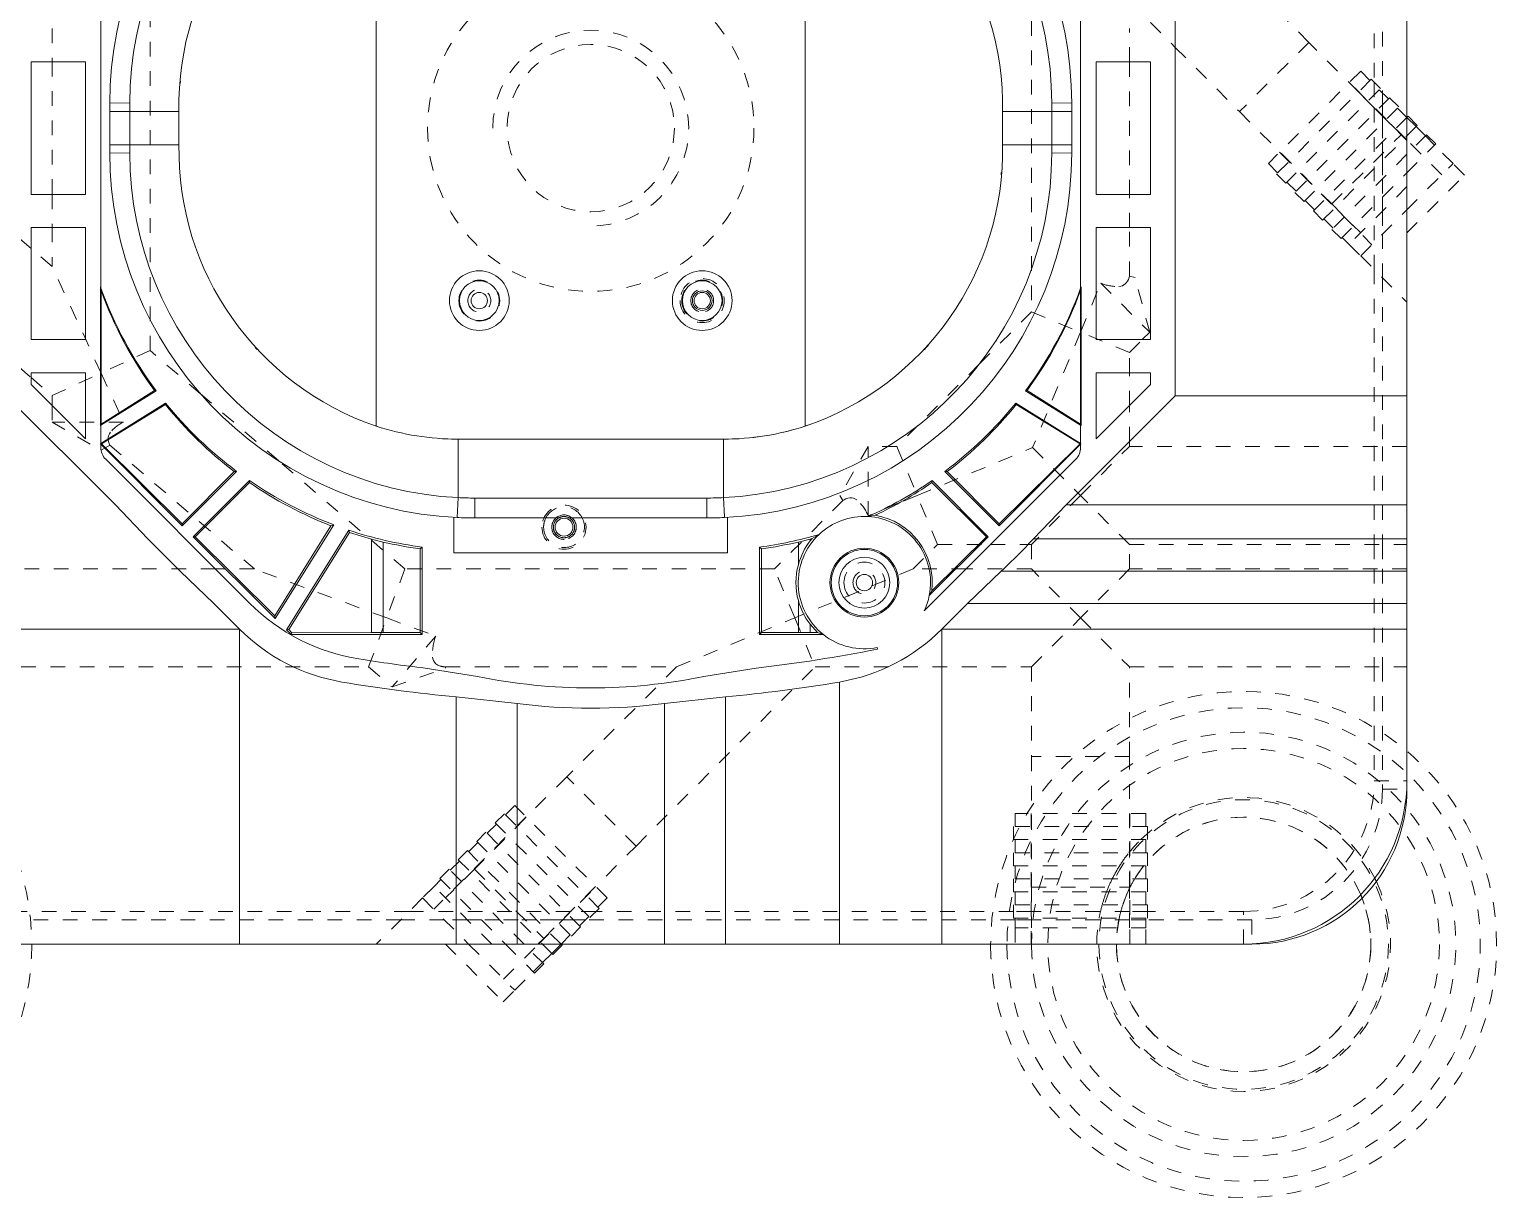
# Model space of a CAD drawing. Header units: millimetres. Extents: x 0 to 1189, y 0 to 841.
# Drawn here: x 546.6 to 636.5, y 170.2 to 242 of the extents above; entities that cross this region are included whole.
import ezdxf

# ---------------------------------------------------------------- set-up
doc = ezdxf.new("R2010")
doc.units = ezdxf.units.MM
doc.linetypes.add('_..__..__..__.._', pattern=[1.8, 0.9, -0.9])
doc.linetypes.add('________________', pattern=[0])

# ---------------------------------------------------------------- blocks, each defined once
blk = doc.blocks.new('D_FRAME_VIEW@1499')
at = {"color": 253, "linetype": '_..__..__..__.._', "lineweight": 9, "true_color": 0xbeb69e}
for p, q in [((629.5, 254.5), (629.5, 238.157)), ((629.5, 238.157), (629.5, 237.42)), ((629.5, 237.42), (629.5, 236.777)), ((629.5, 236.777), (629.5, 236.743)), ((629.5, 236.743), (629.5, 236.288)), ((631.566, 236.091), (631, 236.657)), ((629.5, 236.288), (629.5, 235.157)), ((632.697, 234.96), (632.131, 235.525)), ((629.5, 235.157), (629.5, 234.45)), ((633.828, 233.828), (632.697, 234.96)), ((629.5, 234.45), (629.5, 234.025)), ((629.5, 234.025), (629.5, 232.894)), ((634.536, 233.121), (633.828, 233.828)), ((629.5, 232.894), (629.5, 231.763)), ((631, 229.586), (634.536, 233.121)), ((629.5, 231.763), (629.5, 230.914)), ((629.5, 230.914), (629.5, 229.5)), ((629.5, 229.5), (629.5, 226.843)), ((629.5, 226.843), (629.5, 216.5)), ((629.5, 216.5), (629.5, 210.5)), ((629.5, 210.5), (629.5, 209)), ((629.5, 209), (629.5, 203)), ((629.5, 203), (629.5, 195.52)), ((631, 195.52), (631, 196.02)), ((629.5, 195.52), (630.987, 195.52)), ((569.363, 187.52), (540.5, 187.52)), ((572.02, 187.52), (569.363, 187.52)), ((573.434, 187.52), (572.02, 187.52)), ((574.283, 187.52), (573.434, 187.52)), ((575.414, 187.52), (574.283, 187.52)), ((576.545, 187.52), (575.414, 187.52)), ((577.677, 187.52), (576.545, 187.52)), ((578.808, 187.52), (577.677, 187.52)), ((579.263, 187.52), (578.808, 187.52)), ((579.297, 187.52), (579.263, 187.52)), ((579.94, 187.52), (579.297, 187.52)), ((580.677, 187.52), (579.94, 187.52)), ((607, 187.52), (580.677, 187.52)), ((607.976, 187.52), (607, 187.52)), ((608, 187.52), (607.976, 187.52)), ((614, 187.52), (608, 187.52)), ((614.024, 187.52), (614, 187.52)), ((615, 187.52), (614.024, 187.52)), ((621.5, 187.52), (615, 187.52)), ((621.5, 187.52), (621.5, 186.032)), ((572.106, 186.02), (575.641, 182.484)), ((578.611, 185.454), (579.177, 186.02)), ((621, 186.02), (621.5, 186.02)), ((577.48, 184.323), (578.045, 184.889)), ((575.641, 182.484), (576.348, 183.192))]:
    blk.add_line(p, q, dxfattribs=at)
at = {"color": 11, "linetype": '________________', "lineweight": 9, "true_color": 0xf08a8a}
for p, q in [((567.86, 217.744), (567.86, 254.256)), ((594.14, 217.744), (594.14, 254.256)), ((616.814, 219.611), (616.814, 252.389)), ((631, 219.611), (631, 252.389)), ((550.987, 245.804), (550.987, 226.196)), ((611.013, 226.196), (611.013, 245.804)), ((546.71, 240.064), (546.71, 231.936)), ((550.045, 240.064), (546.71, 240.064)), ((550.045, 231.936), (550.045, 240.064)), ((611.955, 240.064), (611.955, 231.936)), ((615.29, 240.064), (611.955, 240.064)), ((615.29, 231.936), (615.29, 240.064)), ((551.536, 237.524), (552.756, 237.544)), ((551.536, 237.524), (551.536, 237.016)), ((552.756, 237.544), (552.755, 237.016)), ((610.464, 237.524), (609.244, 237.544)), ((609.245, 237.016), (609.244, 237.544)), ((610.464, 237.016), (610.464, 237.524)), ((551.536, 237.016), (552.755, 237.016)), ((551.536, 237.016), (551.536, 234.984)), ((552.755, 237.016), (555.773, 237.016)), ((552.755, 237.016), (552.755, 234.984)), ((555.773, 234.984), (555.773, 237.016)), ((606.227, 234.984), (606.227, 237.016)), ((609.245, 237.016), (606.227, 237.016)), ((610.464, 237.016), (609.245, 237.016)), ((609.245, 234.984), (609.245, 237.016)), ((610.464, 234.984), (610.464, 237.016)), ((551.536, 234.984), (552.755, 234.984)), ((551.536, 234.984), (551.536, 234.476)), ((552.755, 234.984), (552.756, 234.456)), ((552.755, 234.984), (555.773, 234.984)), ((609.245, 234.984), (606.227, 234.984)), ((609.244, 234.456), (609.245, 234.984)), ((610.464, 234.984), (609.245, 234.984)), ((610.464, 234.476), (610.464, 234.984)), ((551.536, 234.476), (552.756, 234.456)), ((610.464, 234.476), (609.244, 234.456)), ((546.71, 231.936), (550.045, 231.936)), ((611.955, 231.936), (615.29, 231.936)), ((550.045, 229.904), (546.71, 229.904)), ((546.71, 229.904), (546.71, 223.046)), ((550.045, 223.046), (550.045, 229.904)), ((611.955, 229.904), (611.955, 223.046)), ((615.29, 229.904), (611.955, 229.904)), ((615.29, 223.046), (615.29, 229.904)), ((550.955, 226.284), (550.996, 226.052)), ((550.955, 226.284), (550.955, 217.787)), ((550.996, 226.052), (550.996, 217.861)), ((611.045, 226.284), (611.004, 226.052)), ((611.004, 226.052), (611.004, 217.861)), ((611.045, 217.787), (611.045, 226.284)), ((546.71, 223.046), (550.045, 223.046)), ((611.955, 223.046), (615.29, 223.046)), ((560.45, 222.563), (560.57, 222.432)), ((601.428, 222.43), (601.55, 222.563)), ((546.71, 221.014), (546.71, 220.295)), ((550.045, 221.014), (546.71, 221.014)), ((546.71, 220.295), (550.045, 216.959)), ((550.045, 216.959), (550.045, 221.014)), ((611.955, 221.014), (611.955, 216.959)), ((615.29, 221.014), (611.955, 221.014)), ((611.955, 216.959), (615.29, 220.295)), ((615.29, 220.295), (615.29, 221.014)), ((545.186, 219.611), (551.88, 212.917)), ((550.987, 217.807), (554.366, 219.919)), ((554.272, 219.936), (550.996, 217.861)), ((554.272, 219.936), (554.366, 219.919)), ((607.728, 219.936), (607.634, 219.919)), ((607.634, 219.919), (611.013, 217.807)), ((611.004, 217.861), (607.728, 219.936)), ((610.12, 212.917), (616.814, 219.611)), ((616.814, 219.611), (631, 219.611)), ((631, 212.917), (631, 219.611)), ((554.953, 219.163), (550.987, 216.684)), ((554.938, 219.071), (551.025, 216.659)), ((554.938, 219.071), (554.953, 219.163)), ((607.062, 219.071), (607.047, 219.163)), ((611.013, 216.684), (607.047, 219.163)), ((610.975, 216.659), (607.062, 219.071)), ((550.996, 217.861), (550.955, 217.787)), ((550.955, 217.787), (550.987, 217.807)), ((550.987, 217.807), (550.987, 216.684)), ((611.004, 217.861), (611.045, 217.787)), ((611.045, 217.787), (611.013, 217.807)), ((611.013, 216.684), (611.013, 217.807)), ((550.959, 216.667), (550.987, 216.684)), ((550.959, 216.667), (550.987, 216.639)), ((551.025, 216.659), (550.959, 216.667)), ((555.976, 211.757), (551.025, 216.659)), ((589.128, 216.95), (572.872, 216.95)), ((572.872, 213.368), (572.872, 216.95)), ((589.128, 213.368), (589.128, 216.95)), ((610.975, 216.659), (606.024, 211.757)), ((610.975, 216.659), (611.041, 216.667)), ((611.041, 216.667), (611.013, 216.684)), ((611.041, 216.667), (611.013, 216.639)), ((555.976, 211.65), (550.987, 216.639)), ((550.987, 216.639), (550.987, 216.439)), ((611.013, 216.639), (606.024, 211.65)), ((611.013, 216.439), (611.013, 216.639)), ((551.284, 215.72), (560.101, 206.903)), ((555.976, 211.65), (559.302, 214.975)), ((559.16, 214.965), (555.976, 211.757)), ((559.16, 214.965), (559.302, 214.975)), ((601.433, 206.438), (610.716, 215.72)), ((602.698, 214.975), (606.024, 211.65)), ((602.84, 214.965), (602.698, 214.975)), ((606.024, 211.757), (602.84, 214.965)), ((560.086, 214.413), (556.65, 210.976)), ((560.098, 214.286), (556.764, 210.976)), ((560.098, 214.286), (560.086, 214.413)), ((601.902, 214.286), (601.914, 214.413)), ((605.236, 210.976), (601.902, 214.286)), ((605.35, 210.976), (601.914, 214.413)), ((572.813, 212.15), (572.872, 213.368)), ((573.888, 212.124), (573.888, 213.343)), ((573.888, 213.343), (588.112, 213.343)), ((588.112, 212.124), (588.112, 213.343)), ((589.184, 212.2), (589.128, 213.368)), ((553.874, 210.847), (551.881, 212.917)), ((572.618, 212.16), (572.618, 209.99)), ((589.187, 212.15), (589.184, 212.2)), ((589.382, 212.16), (589.382, 209.99)), ((597.973, 212.21), (598.418, 212.289)), ((610.119, 212.917), (608.126, 210.847)), ((610.12, 212.917), (631, 212.917)), ((631, 212.917), (631, 210.847)), ((555.976, 211.757), (555.976, 211.65)), ((565.082, 211.646), (561.648, 206.126)), ((561.667, 205.959), (565.257, 211.705)), ((566.176, 211.377), (562.358, 205.268)), ((565.082, 211.646), (565.257, 211.705)), ((566.227, 211.233), (566.176, 211.377)), ((573.888, 212.124), (579.041, 212.124)), ((579.682, 212.124), (588.112, 212.124)), ((606.024, 211.757), (606.024, 211.65)), ((555.847, 208.874), (553.874, 210.847)), ((556.764, 210.976), (556.65, 210.976)), ((561.667, 205.959), (556.65, 210.976)), ((561.648, 206.126), (556.764, 210.976)), ((566.227, 211.233), (562.495, 205.284)), ((566.227, 211.233), (567.561, 210.832)), ((567.561, 210.832), (567.561, 205.104)), ((567.561, 210.832), (568.281, 210.65)), ((568.281, 210.65), (568.281, 205.105)), ((593.719, 210.65), (594.439, 210.832)), ((593.719, 209.261), (593.719, 210.65)), ((594.439, 210.832), (594.562, 210.866)), ((594.562, 210.866), (594.439, 210.714)), ((594.439, 210.714), (594.439, 210.832)), ((594.987, 211.114), (594.562, 210.866)), ((605.35, 210.976), (601.739, 207.365)), ((605.236, 210.976), (601.897, 207.661)), ((605.236, 210.976), (605.35, 210.976)), ((608.126, 210.847), (631, 210.847)), ((631, 210.847), (631, 208.874)), ((570.669, 210.338), (570.544, 210.229)), ((570.544, 210.229), (570.544, 205.105)), ((570.669, 210.338), (570.669, 204.98)), ((572.618, 209.99), (589.382, 209.99)), ((591.331, 210.338), (591.456, 210.229)), ((591.331, 204.98), (591.331, 210.338)), ((591.456, 205.105), (591.456, 210.229)), ((557.917, 206.881), (555.847, 208.874)), ((606.153, 208.874), (604.083, 206.881)), ((606.153, 208.874), (631, 208.874)), ((631, 208.874), (631, 206.88)), ((601.739, 207.365), (601.897, 207.661)), ((559.487, 205.311), (557.917, 206.88)), ((593.719, 205.105), (593.719, 207.062)), ((604.083, 206.88), (602.513, 205.311)), ((604.083, 206.88), (604.119, 206.88)), ((604.119, 206.88), (631, 206.88)), ((631, 206.88), (631, 205.311)), ((561.648, 206.126), (561.667, 205.959)), ((559.487, 205.311), (531, 205.311)), ((559.487, 205.311), (559.487, 186.02)), ((562.495, 205.284), (562.358, 205.268)), ((562.646, 204.98), (562.358, 205.268)), ((562.691, 205.089), (562.495, 205.284)), ((562.646, 204.98), (562.691, 205.089)), ((570.669, 204.98), (562.646, 204.98)), ((567.561, 205.104), (562.691, 205.089)), ((568.281, 205.105), (567.561, 205.104)), ((570.544, 205.105), (568.281, 205.105)), ((570.669, 204.98), (570.544, 205.105)), ((591.331, 204.98), (591.456, 205.105)), ((595.252, 204.98), (591.331, 204.98)), ((591.456, 205.105), (593.719, 205.105)), ((593.719, 205.105), (594.439, 205.104)), ((594.439, 205.104), (594.439, 205.609)), ((594.439, 205.609), (594.901, 205.103)), ((594.901, 205.103), (594.439, 205.104)), ((595.252, 204.98), (594.901, 205.103)), ((602.513, 205.311), (631, 205.311)), ((602.513, 205.311), (602.513, 186.02)), ((631, 205.311), (631, 196.02)), ((598.576, 204.092), (598.557, 204.186)), ((570.864, 202.929), (574.069, 202.418)), ((587.931, 202.418), (591.136, 202.929)), ((596.244, 202.075), (596.244, 186.02)), ((572.755, 201.168), (572.755, 201.142)), ((576.489, 200.76), (572.755, 201.167)), ((572.755, 201.142), (572.755, 186.02)), ((576.489, 200.76), (576.489, 186.02)), ((589.245, 201.167), (585.511, 200.76)), ((585.511, 200.76), (585.511, 186.02)), ((589.245, 201.168), (589.245, 201.142)), ((589.245, 201.142), (589.245, 186.02)), ((541, 186.02), (559.487, 186.02)), ((572.755, 186.02), (559.487, 186.02)), ((576.489, 186.02), (572.755, 186.02)), ((585.511, 186.02), (576.489, 186.02)), ((589.245, 186.02), (585.511, 186.02)), ((596.244, 186.02), (589.245, 186.02)), ((602.513, 186.02), (596.244, 186.02)), ((621, 186.02), (602.513, 186.02))]:
    blk.add_line(p, q, dxfattribs=at)
at = {"color": 11, "linetype": '_..__..__..__.._', "lineweight": 9, "true_color": 0xf08a8a}
for p, q in [((629, 254.4), (629, 238.798)), ((554, 222.38), (554, 249.5)), ((608, 249.757), (608, 224.743)), ((624.99, 241.253), (616.814, 249.429)), ((548, 242.096), (548, 240.064)), ((614, 240.064), (614, 242.096)), ((615.29, 242.467), (616.814, 240.943)), ((616.814, 240.943), (620.747, 237.01)), ((548, 240.064), (548, 231.936)), ((614, 231.936), (614, 240.064)), ((555.861, 238.867), (555.848, 238.726)), ((629, 238.798), (629, 237.277)), ((620.747, 237.01), (626.404, 231.354)), ((629, 237.277), (629, 237.243)), ((629, 237.243), (629, 227.343)), ((631, 235.243), (630.646, 235.596)), ((546.71, 228.628), (541.684, 232.937)), ((606.139, 233.133), (606.152, 233.274)), ((548, 231.936), (548, 229.904)), ((614, 229.904), (614, 231.936)), ((631, 232.414), (627.464, 228.879)), ((626.404, 231.354), (628.172, 229.586)), ((548, 229.904), (548, 227.523)), ((614, 226.939), (614, 229.904)), ((537.779, 228.381), (546.71, 220.726)), ((548, 227.523), (546.71, 228.628)), ((627.464, 228.879), (628.172, 228.172)), ((551, 221), (548, 227.523)), ((628.172, 228.172), (631, 225.343)), ((614.346, 226.846), (614, 226.939)), ((614, 226.939), (614, 226.939)), ((615.243, 223.5), (614.346, 226.846)), ((629, 227.343), (629, 216.5)), ((550.987, 226.196), (550.987, 226.102)), ((550.987, 226.102), (550.987, 217.807)), ((611, 223.5), (612.243, 226.5)), ((611.013, 226.102), (611.013, 226.196)), ((611.013, 217.807), (611.013, 226.102)), ((612.243, 226.5), (615.243, 223.5)), ((608, 224.743), (604.79, 221.532)), ((608, 224.743), (611, 223.5)), ((611, 223.5), (608.071, 216.429)), ((614, 222.257), (611, 223.5)), ((614, 222.257), (614.789, 223.046)), ((614.789, 223.046), (615.243, 223.5)), ((554, 222.38), (551, 221)), ((557.088, 219.733), (554, 222.38)), ((601.55, 222.563), (601.686, 222.715)), ((614, 221.014), (614, 222.257)), ((604.79, 221.532), (601.045, 217.788)), ((546.71, 220.726), (548, 219.62)), ((548, 219.62), (551, 221)), ((551, 221), (552.38, 218)), ((614, 219.005), (614, 221.014)), ((548, 219.62), (548, 219.005)), ((561.864, 215.639), (557.088, 219.733)), ((548, 219.005), (548, 218)), ((614, 216.797), (614, 219.005)), ((552.38, 218), (548, 218)), ((548, 218), (551, 216.268)), ((567.572, 217.84), (567.939, 217.719)), ((594.063, 217.72), (594.428, 217.84)), ((601.045, 217.788), (599.757, 216.5)), ((550.987, 216.684), (550.987, 216.639)), ((572.471, 216.955), (572.872, 216.95)), ((611.013, 216.639), (611.013, 216.684)), ((614, 216.5), (614, 216.797)), ((551, 216.268), (551.544, 216.582)), ((551.544, 216.582), (551.544, 216.582)), ((551.544, 216.582), (560.39, 209)), ((598, 216.5), (596.268, 213.5)), ((598, 212.257), (598, 216.5)), ((599.757, 216.5), (598, 216.5)), ((599.757, 216.5), (601, 213.5)), ((601, 213.5), (608.071, 216.429)), ((608.071, 216.429), (611, 213.5)), ((611, 213.5), (614, 216.5)), ((631, 216.5), (614, 216.5)), ((629, 216.5), (629, 210.5)), ((569.61, 209), (561.864, 215.639)), ((596.447, 213.19), (592.257, 209)), ((596.268, 213.5), (596.447, 213.19)), ((596.447, 213.19), (596.447, 213.19)), ((601, 213.5), (599.839, 213.019)), ((602.243, 210.5), (601, 213.5)), ((611, 213.5), (608, 210.5)), ((614, 210.5), (611, 213.5)), ((599.839, 213.019), (598, 212.257)), ((600.743, 209), (602.243, 210.5)), ((602.243, 210.5), (605.495, 210.5)), ((605.495, 210.5), (608, 210.5)), ((608, 210.5), (608, 209)), ((614, 210.5), (631, 210.5)), ((614, 209), (614, 210.5)), ((629, 210.5), (629, 209)), ((558.005, 209), (542.5, 209)), ((560.39, 209), (558.005, 209)), ((568.5, 206), (560.39, 209)), ((569.61, 209), (568.5, 206)), ((592.257, 209), (569.61, 209)), ((593.5, 206), (592.257, 209)), ((600.743, 209), (593.5, 206)), ((603.995, 209), (600.743, 209)), ((608, 209), (603.995, 209)), ((611, 206), (608, 209)), ((614, 209), (611, 206)), ((631, 209), (614, 209)), ((629, 209), (629, 203)), ((567.39, 203), (568.5, 206)), ((568.5, 206), (571.5, 204.89)), ((586.257, 203), (593.5, 206)), ((593.5, 206), (594.743, 203)), ((608, 203), (611, 206)), ((611, 206), (614, 203)), ((571.5, 204.89), (568.825, 201.77)), ((542.5, 203), (567.39, 203)), ((567.39, 203), (568.825, 201.77)), ((568.825, 201.77), (572.093, 202.92)), ((572.093, 202.92), (572.108, 203)), ((572.108, 203), (586.257, 203)), ((586.257, 203), (579.53, 196.273)), ((583.773, 192.03), (594.743, 203)), ((594.743, 203), (608, 203)), ((608, 203), (608, 197.52)), ((614, 203), (631, 203)), ((614, 197.52), (614, 203)), ((629, 203), (629, 196.02)), ((608, 197.52), (608, 189.52)), ((614, 189.52), (614, 197.52)), ((579.53, 196.273), (573.874, 190.616)), ((629, 196.02), (631, 196.02)), ((578.116, 186.374), (583.773, 192.03)), ((573.874, 190.616), (572.106, 188.848)), ((570.692, 188.848), (567.863, 186.02)), ((571.399, 189.555), (570.692, 188.848)), ((574.934, 186.02), (571.399, 189.555)), ((608, 189.52), (608, 187.02)), ((614, 187.02), (614, 189.52)), ((569.863, 188.02), (541, 188.02)), ((579.763, 188.02), (569.863, 188.02)), ((579.797, 188.02), (579.763, 188.02)), ((581.318, 188.02), (579.797, 188.02)), ((606.9, 188.02), (581.318, 188.02)), ((607.976, 188.02), (606.9, 188.02)), ((608, 188.02), (607.976, 188.02)), ((614, 188.02), (608, 188.02)), ((614.024, 188.02), (614, 188.02)), ((615.1, 188.02), (614.024, 188.02)), ((621, 188.02), (615.1, 188.02)), ((621, 186.02), (621, 188.02)), ((615, 187.02), (607, 187.02)), ((577.763, 186.02), (578.116, 186.374))]:
    blk.add_line(p, q, dxfattribs=at)
at = {"color": 253, "linetype": '_..__..__..__.._', "lineweight": 9, "true_color": 0xacacac}
for p, q in [((624.99, 241.253), (620.747, 237.01)), ((628.03, 238.212), (624.99, 241.253)), ((628.172, 239.485), (622.515, 233.828)), ((628.737, 238.92), (628.172, 239.485)), ((628.808, 238.99), (623.01, 233.192)), ((623.575, 232.626), (629.374, 238.425)), ((631, 235.277), (627.482, 238.795)), ((629.374, 238.425), (628.808, 238.99)), ((629.869, 237.788), (629.303, 238.354)), ((629.939, 237.859), (624.141, 232.061)), ((628.596, 237.647), (628.03, 238.212)), ((629.162, 237.081), (628.596, 237.647)), ((630.505, 237.293), (629.939, 237.859)), ((620.747, 237.01), (626.404, 231.354)), ((624.707, 231.495), (630.505, 237.293)), ((631, 236.657), (625.272, 230.929)), ((629.727, 236.515), (629.162, 237.081)), ((630.293, 235.95), (629.727, 236.515)), ((631, 236.657), (630.434, 237.223)), ((631.071, 236.728), (631, 236.657)), ((631.636, 236.162), (631.071, 236.728)), ((625.838, 230.364), (631, 235.525)), ((626.404, 231.354), (630.646, 235.596)), ((630.646, 235.596), (630.293, 235.95)), ((631, 235.525), (631.636, 236.162)), ((632.202, 235.596), (631, 234.394)), ((632.131, 235.525), (631.566, 236.091)), ((632.768, 235.031), (632.202, 235.596)), ((633.139, 233.139), (631, 235.277)), ((631, 233.263), (632.768, 235.031)), ((633.828, 233.828), (632.697, 234.96)), ((622.515, 233.828), (623.08, 233.263)), ((623.205, 234.518), (628.861, 228.861)), ((631, 234.394), (626.404, 229.798)), ((631, 231), (633.828, 233.828)), ((623.01, 233.192), (623.575, 232.626)), ((626.969, 229.232), (631, 233.263)), ((623.646, 232.697), (624.212, 232.131)), ((624.141, 232.061), (624.707, 231.495)), ((624.777, 231.566), (625.343, 231)), ((625.272, 230.929), (625.838, 230.364)), ((625.909, 230.434), (626.475, 229.869)), ((628.172, 228.172), (631, 231)), ((626.404, 229.798), (626.969, 229.232)), ((627.04, 229.303), (627.464, 228.879)), ((627.464, 228.879), (628.172, 228.172)), ((614, 197.52), (608, 197.52)), ((608, 197.52), (608, 189.52)), ((614, 189.52), (614, 197.52)), ((579.53, 196.273), (573.874, 190.616)), ((583.773, 192.03), (579.53, 196.273)), ((576.348, 194.505), (575.783, 193.94)), ((582.005, 188.848), (576.348, 194.505)), ((577.038, 193.815), (571.381, 188.159)), ((575.217, 193.374), (574.651, 192.808)), ((575.712, 194.01), (575.146, 193.445)), ((575.146, 193.445), (580.945, 187.646)), ((581.51, 188.212), (575.712, 194.01)), ((615, 194.02), (607, 194.02)), ((607, 194.02), (607, 193.22)), ((607.976, 194.02), (607.976, 186.02)), ((614.024, 186.02), (614.024, 194.02)), ((615, 193.22), (615, 194.02)), ((574.581, 192.879), (574.015, 192.313)), ((580.379, 187.081), (574.581, 192.879)), ((615.1, 193.22), (606.9, 193.22)), ((606.9, 193.22), (606.9, 192.42)), ((606.9, 192.42), (615.1, 192.42)), ((607, 192.42), (607, 191.62)), ((615, 191.62), (615, 192.42)), ((615.1, 192.42), (615.1, 193.22)), ((573.449, 191.748), (572.884, 191.182)), ((579.177, 186.02), (573.449, 191.748)), ((574.086, 192.243), (573.52, 191.677)), ((574.015, 192.313), (579.813, 186.515)), ((578.116, 186.374), (583.773, 192.03)), ((615.1, 191.62), (606.9, 191.62)), ((606.9, 191.62), (606.9, 190.82)), ((615.1, 190.82), (615.1, 191.62)), ((572.318, 190.616), (571.752, 190.05)), ((576.914, 186.02), (572.318, 190.616)), ((572.954, 191.111), (572.389, 190.545)), ((572.884, 191.182), (578.045, 186.02)), ((573.874, 190.616), (578.116, 186.374)), ((606.9, 190.82), (615.1, 190.82)), ((607, 190.82), (607, 190.02)), ((615, 190.02), (615, 190.82)), ((571.823, 189.98), (571.399, 189.555)), ((571.752, 190.05), (575.783, 186.02)), ((615.1, 190.02), (606.9, 190.02)), ((606.9, 190.02), (606.9, 189.22)), ((615.1, 189.22), (615.1, 190.02)), ((571.399, 189.555), (570.692, 188.848)), ((570.692, 188.848), (573.52, 186.02)), ((577.797, 186.02), (581.315, 189.538)), ((581.44, 188.283), (582.005, 188.848)), ((606.9, 189.22), (615.1, 189.22)), ((607, 189.22), (607, 188.42)), ((608, 189.52), (614, 189.52)), ((615, 188.42), (615, 189.22)), ((580.945, 187.646), (581.51, 188.212)), ((615.1, 188.42), (606.9, 188.42)), ((606.9, 188.42), (606.9, 187.62)), ((615.1, 187.62), (615.1, 188.42)), ((579.813, 186.515), (580.379, 187.081)), ((580.308, 187.151), (580.874, 187.717)), ((606.9, 187.62), (615.1, 187.62)), ((607, 187.62), (607, 187.02)), ((607, 187.02), (607, 186.02)), ((615, 187.02), (615, 187.62)), ((615, 186.02), (615, 187.02)), ((579.177, 186.02), (579.743, 186.586)), ((573.52, 186.02), (576.348, 183.192)), ((575.659, 183.881), (577.797, 186.02)), ((575.783, 186.02), (577.55, 184.252)), ((578.116, 184.818), (576.914, 186.02)), ((578.045, 186.02), (578.682, 185.384)), ((578.045, 184.889), (578.611, 185.454)), ((578.682, 185.384), (579.248, 185.949)), ((579.248, 185.949), (579.177, 186.02)), ((576.348, 183.192), (577.48, 184.323)), ((577.55, 184.252), (578.116, 184.818))]:
    blk.add_line(p, q, dxfattribs=at)
at = {"color": 253, "linetype": '________________', "lineweight": 9, "true_color": 0xbeb69e}
for p, q in [((630.987, 195.52), (631, 195.52)), ((621.5, 186.032), (621.5, 186.02))]:
    blk.add_line(p, q, dxfattribs=at)
at = {"color": 11, "linetype": '_..__..__..__.._', "lineweight": 9, "true_color": 0xf08a8a}
for points in [[(612.243, 226.5, 0.09975), (613.356, 226.298), (613.467, 226.317), (613.569, 226.348), (613.661, 226.392), (613.748, 226.454), (613.826, 226.535), (613.889, 226.629), (613.938, 226.731), (613.982, 226.864), (614, 226.939), (614, 226.939)], [(552.38, 218, 0.104304), (551.572, 217.37), (551.516, 217.28), (551.461, 217.149), (551.439, 217.041), (551.436, 216.934), (551.458, 216.797), (551.498, 216.679), (551.543, 216.585), (551.544, 216.582), (551.544, 216.582)], [(598, 212.257, 0.107879), (597.307, 213.224), (597.218, 213.279), (597.092, 213.331), (596.988, 213.352), (596.877, 213.354), (596.751, 213.332), (596.63, 213.29), (596.523, 213.236), (596.447, 213.19), (596.447, 213.19)], [(571.5, 204.89, 0.095275), (571.306, 203.605), (571.33, 203.491), (571.368, 203.387), (571.42, 203.295), (571.51, 203.194), (571.625, 203.114), (571.764, 203.056), (571.764, 203.056, 0.061819), (572.108, 203)]]:
    blk.add_lwpolyline(points, format="xyb", dxfattribs=at)
at = {"color": 11, "linetype": '________________', "lineweight": 9, "true_color": 0xf08a8a, "extrusion": (0, 0, -1)}
blk.add_lwpolyline([(-579.041, 212.124), (-579.065, 212.137), (-579.091, 212.149), (-579.116, 212.161), (-579.142, 212.171), (-579.169, 212.179), (-579.196, 212.187), (-579.223, 212.194), (-579.25, 212.199), (-579.278, 212.203), (-579.306, 212.206), (-579.334, 212.208), (-579.362, 212.209), (-579.39, 212.208), (-579.417, 212.206), (-579.445, 212.203), (-579.473, 212.199), (-579.5, 212.194), (-579.528, 212.187), (-579.554, 212.179), (-579.581, 212.171), (-579.607, 212.161), (-579.633, 212.149), (-579.658, 212.137), (-579.682, 212.124)], dxfattribs=at)
at = {"color": 11, "linetype": '________________', "lineweight": 9, "true_color": 0xf08a8a}
blk.add_lwpolyline([(579.041, 212.124), (579.013, 212.107), (578.985, 212.089), (578.959, 212.069), (578.934, 212.048), (578.91, 212.026), (578.887, 212.003), (578.865, 211.978), (578.844, 211.952), (578.825, 211.926), (578.807, 211.898), (578.791, 211.87), (578.776, 211.841), (578.762, 211.811), (578.75, 211.78), (578.74, 211.749), (578.731, 211.717), (578.724, 211.685), (578.718, 211.653), (578.715, 211.621), (578.712, 211.588), (578.712, 211.555), (578.713, 211.522), (578.715, 211.49), (578.72, 211.457), (578.726, 211.425), (578.733, 211.393), (578.742, 211.361), (578.753, 211.33), (578.765, 211.3), (578.779, 211.27), (578.794, 211.241), (578.811, 211.213), (578.829, 211.186), (578.849, 211.159), (578.87, 211.134), (578.892, 211.109), (578.915, 211.086), (578.939, 211.064), (578.965, 211.044), (578.991, 211.024), (579.019, 211.006), (579.047, 210.99), (579.076, 210.975), (579.106, 210.961), (579.137, 210.949), (579.168, 210.938), (579.199, 210.929), (579.231, 210.922), (579.264, 210.916), (579.296, 210.912), (579.329, 210.91), (579.362, 210.909), (579.394, 210.91), (579.427, 210.912), (579.46, 210.916), (579.492, 210.922), (579.524, 210.929), (579.555, 210.938), (579.587, 210.949), (579.617, 210.961), (579.647, 210.975), (579.676, 210.99), (579.704, 211.006), (579.732, 211.024), (579.758, 211.044), (579.784, 211.064), (579.808, 211.086), (579.831, 211.109), (579.853, 211.134), (579.874, 211.159), (579.894, 211.186), (579.912, 211.213), (579.929, 211.241), (579.944, 211.27), (579.958, 211.3), (579.97, 211.33), (579.981, 211.361), (579.99, 211.393), (579.998, 211.425), (580.004, 211.457), (580.008, 211.49), (580.011, 211.522), (580.012, 211.555), (580.011, 211.588), (580.009, 211.621), (580.005, 211.653), (579.999, 211.685), (579.992, 211.717), (579.983, 211.749), (579.973, 211.78), (579.961, 211.811), (579.947, 211.841), (579.932, 211.87), (579.916, 211.898), (579.898, 211.926), (579.879, 211.952), (579.858, 211.978), (579.836, 212.003), (579.813, 212.026), (579.789, 212.048), (579.764, 212.069), (579.738, 212.089), (579.711, 212.107), (579.682, 212.124)], dxfattribs=at)
at = {"color": 253, "linetype": '_..__..__..__.._', "lineweight": 9, "true_color": 0xbeb69e}
for centre, radius in [((581, 236), 10), ((581, 236), 5.125), ((587.828, 225.434), 0.7), ((579.362, 211.559), 0.75), ((621, 186), 12), ((621, 186), 12), ((621, 186), 7.794)]:
    blk.add_circle(centre, radius, dxfattribs=at)
at = {"color": 11, "linetype": '________________', "lineweight": 9, "true_color": 0xf08a8a}
for centre, radius in [((574.172, 225.434), 1.829), ((574.172, 225.434), 1.213), ((587.828, 225.434), 1.829), ((587.828, 225.434), 1.213), ((587.828, 225.434), 0.6), ((597.764, 208.162), 2.108), ((597.764, 208.162), 1.559)]:
    blk.add_circle(centre, radius, dxfattribs=at)
at = {"color": 253, "linetype": '_..__..__..__.._', "lineweight": 9, "true_color": 0xacacac, "extrusion": (0, 0, -1)}
for centre, radius in [((-574.172, 225.434), 1.25), ((-587.828, 225.434), 1.25), ((-574.172, 225.434), 0.7), ((-587.828, 225.434), 0.7), ((-597.764, 208.162), 1.25), ((-597.764, 208.162), 0.7)]:
    blk.add_circle(centre, radius, dxfattribs=at)
at = {"color": 253, "linetype": '_..__..__..__.._', "lineweight": 9, "true_color": 0xbeb69e, "extrusion": (0, 0, -1)}
for centre, radius in [((-587.828, 225.434), 1.35), ((-579.362, 211.559), 1.35), ((-531, 186), 15.75), ((-621, 186), 15.5), ((-621, 186), 15.5), ((-621, 186), 14.5), ((-621, 186), 14.5), ((-621, 186), 13), ((-621, 186), 13), ((-621, 186), 8.866)]:
    blk.add_circle(centre, radius, dxfattribs=at)
at = {"color": 7, "linetype": '________________', "lineweight": 9, "extrusion": (0, 0, -1)}
for centre, radius in [((-574.172, 225.434), 0.5), ((-587.828, 225.434), 0.5), ((-579.362, 211.559), 0.55), ((-597.764, 208.162), 0.5)]:
    blk.add_circle(centre, radius, dxfattribs=at)
at = {"color": 11, "linetype": '________________', "lineweight": 9, "true_color": 0xf08a8a, "extrusion": (0, 0, -1)}
blk.add_circle((-597.764, 208.162), 2.032, dxfattribs=at)
at = {"color": 11, "linetype": '________________', "lineweight": 9, "true_color": 0xf08a8a}
for centre, radius, start, end in [((573.888, 237.524), 22.352, 92.75586, 180), ((588.112, 237.524), 22.352, 0, 87.24431), ((573.933, 237.482), 21.177, 92.8705, 179.83264), ((588.068, 237.482), 21.177, 0.16635, 87.13063), ((573.888, 234.476), 22.352, 180, 267.24431), ((573.932, 234.518), 21.177, 180.16635, 267.13063), ((588.067, 234.518), 21.177, 272.8705, 359.83264), ((588.112, 234.476), 22.352, 272.75586, 0), ((573.888, 234.476), 24.352, 199.65641, 199.87848), ((574.023, 234.452), 24.511, 200.04138, 216.31256), ((587.977, 234.452), 24.511, 323.68744, 339.95862), ((573.951, 234.398), 24.422, 218.8717, 232.722), ((588.049, 234.398), 24.422, 307.278, 321.1283), ((572.887, 233.272), 16.322, 252.06056, 269.94656), ((589.113, 233.27), 16.32, 270.0525, 287.94041), ((552.003, 216.439), 1.016, 179.99993, 225.00007), ((609.997, 216.439), 1.016, 314.99993, 0.00007), ((573.911, 234.343), 24.354, 235.44509, 248.74497), ((588.086, 234.349), 24.36, 295.09811, 304.55389), ((573.888, 234.476), 21.133, 267.24433, 270), ((588.112, 234.476), 21.133, 270, 272.75567), ((597.746, 208.162), 4.181, 353.11655, 80.74827), ((573.888, 234.476), 22.352, 267.24433, 270), ((588.112, 234.476), 22.352, 270, 272.75567), ((597.749, 208.167), 4.176, 142.41426, 164.8116), ((568.722, 215.524), 12.192, 224.99996, 260.90212), ((597.749, 208.157), 4.176, 195.1884, 217.58574), ((581, 292.195), 89.839, 276.47786, 281.28195), ((581, 292.195), 89.839, 260.90209, 263.52214), ((581, 236), 34.29, 258.33906, 281.66094), ((621, 196.02), 10, 270, 0)]:
    blk.add_arc(centre, radius, start, end, dxfattribs=at)
at = {"color": 11, "linetype": '________________', "lineweight": 9, "true_color": 0xf08a8a, "extrusion": (0, 0, -1)}
for centre, radius, start, end in [((-573.617, 237.363), 17.848, 358.88755, 71.18042), ((-588.382, 237.362), 17.848, 108.81965, 181.11238), ((-573.618, 234.637), 17.848, 288.81962, 1.11241), ((-588.382, 234.637), 17.848, 178.88758, 251.18039), ((-573.888, 234.476), 24.352, 323.28841, 340.12152), ((-588.112, 234.476), 24.352, 199.87848, 216.71159), ((-588.112, 234.476), 24.352, 199.65641, 199.87848), ((-573.888, 234.476), 24.352, 306.79543, 321.03634), ((-588.112, 234.476), 24.352, 218.96366, 233.20457), ((-573.888, 234.476), 24.352, 290.75771, 304.52494), ((-588.112, 234.476), 24.352, 235.47506, 246.11191), ((-597.764, 208.162), 4.054, 46.75325, 92.96114), ((-597.764, 208.162), 4.054, 92.96114, 191.33774), ((-573.888, 234.476), 24.352, 277.59658, 288.4639), ((-573.888, 234.476), 24.477, 277.85179, 283.24161), ((-588.112, 234.476), 24.352, 253.60249, 262.40342), ((-588.112, 234.476), 24.477, 256.75839, 262.14821), ((-597.764, 208.162), 4.054, 308.29517, 46.75325), ((-581, 236), 36.993, 222.83867, 227.16133), ((-597.764, 208.162), 4.192, 344.79983, 15.20017), ((-597.764, 208.162), 4.054, 191.33774, 205.16335), ((-567.691, 213.515), 11.602, 279.60116, 314.99997), ((-597.764, 208.162), 4.054, 258.71805, 308.29517), ((-594.309, 213.515), 11.602, 225.00003, 260.39884), ((-581, 292.195), 91.4, 275.17576, 279.60103), ((-581, 292.195), 91.4, 260.39894, 264.82424), ((-581, 236), 35.528, 262.70556, 277.29444)]:
    blk.add_arc(centre, radius, start, end, dxfattribs=at)
at = {"color": 253, "linetype": '_..__..__..__.._', "lineweight": 9, "true_color": 0xbeb69e, "extrusion": (0, 0, -1)}
for centre, radius, start, end in [((-581, 236), 6, 0, 270), ((-579.362, 211.559), 0.65, 0, 60.42153), ((-579.362, 211.559), 0.65, 119.57847, 0), ((-621, 186), 9, 45.50643, 153.17164), ((-621.5, 195.52), 8, 180, 270), ((-621, 186), 9, 38.64111, 45.50643), ((-621, 186), 9, 32.38131, 38.64111), ((-621, 186), 9, 26.52975, 32.38131), ((-621, 186), 9, 154.6009, 0), ((-621, 186), 9, 20.96353, 26.52975), ((-621, 186), 9, 153.17164, 154.6009), ((-621, 186), 9, 15.59791, 20.96353), ((-621, 186), 9, 10.36952, 15.59791), ((-621, 186), 9, 0, 10.36952)]:
    blk.add_arc(centre, radius, start, end, dxfattribs=at)
at = {"color": 11, "linetype": '_..__..__..__.._', "lineweight": 9, "true_color": 0xf08a8a}
for centre, radius, start, end in [((589.1, 233.319), 16.369, 270.09954, 285.0443), ((621, 196.02), 8, 270, 0)]:
    blk.add_arc(centre, radius, start, end, dxfattribs=at)
at = {"color": 253, "linetype": '_..__..__..__.._', "lineweight": 9, "true_color": 0xacacac, "extrusion": (0, 0, -1)}
for radius, start, end in [(1.25, 26.8871, 153.1129), (0.75, 48.91392, 131.08608), (1.25, 0, 26.8871), (1.25, 153.1129, 0), (0.75, 0, 48.91392), (0.75, 131.08608, 0)]:
    blk.add_arc((-579.362, 211.559), radius, start, end, dxfattribs=at)
at = {"color": 253, "linetype": '________________', "lineweight": 9, "true_color": 0xbeb69e}
blk.add_arc((621.5, 195.52), 9.5, 270, 0, dxfattribs=at)
at = {"color": 253, "linetype": '_..__..__..__.._', "lineweight": 9, "true_color": 0xbeb69e}
for start, end in [(23.04747, 141.80051), (141.80051, 148.95164), (148.95164, 155.59894), (180, 21.38922), (155.59894, 161.91176), (21.38922, 23.04747), (161.91176, 168.00413), (168.00413, 180)]:
    blk.add_arc((621, 186), 7.794, start, end, dxfattribs=at)

msp = doc.modelspace()

# ---------------------------------------------------------------- block references
at = {"color": 7, "linetype": '________________', "lineweight": 20}
msp.add_blockref('D_FRAME_VIEW@1499', (0, 0), dxfattribs=at)

doc.saveas('drawing.dxf')
